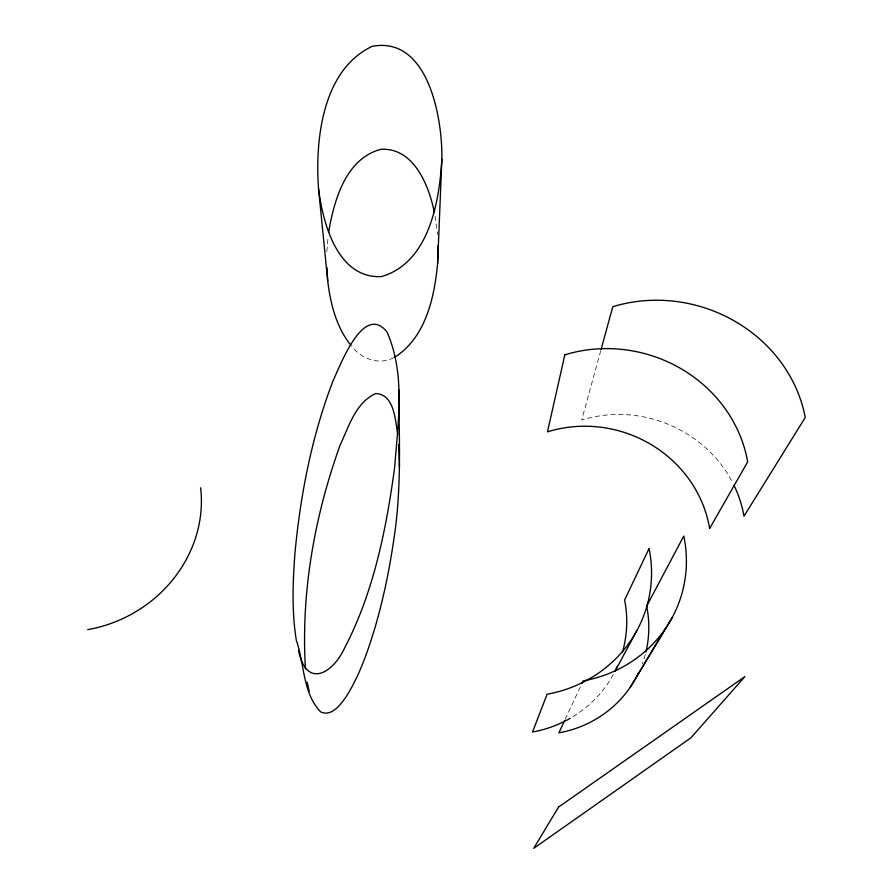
<?xml version="1.0" encoding="UTF-8"?>
<svg xmlns="http://www.w3.org/2000/svg" width="893" height="893" viewBox="0 0 893 893"><rect width="100%" height="100%" fill="white"/><g stroke="black" fill="none" stroke-linecap="round" stroke-linejoin="round"><path stroke-width="0.67" stroke-dasharray="4.46 3.35" d="M326.849 251.592L328.122 236.567M600.732 350.703L581.689 420.056A122.665 114.985 19.9 0 1 732.84 483.001M565.224 719.256L580.818 685.857M393.69 357.658C379.257 365.617 361.219 358.752 351.753 346.317M435.137 216.251L437.503 234.591M645.271 654.524A114.014 109.627 20 0 1 642.402 663.655M613.335 674.405A118.535 114.248 16.6 0 1 571.33 717.659"/><path stroke-width="1.34" d="M398.613 389.806C399.338 439.78 401.616 490.101 393.78 539.696C389.482 569.522 383.331 599.103 374.904 628.036C367.581 651.912 359.444 675.945 345.892 697.087C340.4 704.711 331.638 716.9 320.777 711.978C302.627 693.593 304.491 663.577 296.309 640.27C291.654 611.18 292.759 581.544 295.036 552.287C300.561 493.773 312.07 435.438 333.156 380.451C340.166 366.03 363.272 302.615 386.937 331.872C405.768 374.178 397.999 422.836 394.628 467.552C386.267 529.292 373.743 591.936 344.798 647.648C332.531 674.081 306.277 688.849 298.485 650.394M394.762 357.2C425.682 337.476 434.444 297.548 437.626 263.39L441.856 159.11C442.627 119.104 428.595 35.91 372.325 46.302C322.295 69.721 314.95 140.156 318.555 188.903L327.731 280.96C330.466 303.687 336.281 327.229 350.949 345.357M441.856 159.11C439.434 201.796 429.075 262.598 381.534 276.584C337.509 278.862 322.886 223.261 318.555 188.903M437.626 263.39L438.016 245.687M328.602 232.414C334.004 200.612 345.491 158.764 380.786 149.332C413.894 147.233 429.02 185.8 434.411 212.646M601.101 349.375L612.821 306.69A144.99 133.224 17.4 0 1 805.252 417.466L743.992 516.165A122.665 114.985 19.9 0 0 734.024 485.39M564.644 720.495L558.873 732.863A114.014 109.627 20 0 0 638.662 672.596M581.968 683.379L583.118 680.901A131.595 124.92 16.7 0 0 683.77 536.046L646.677 606.079A114.014 109.627 20 0 1 645.929 651.901M615.299 670.755L636.899 630.514M630.313 687.141L665.519 628.527M636.151 677.564L672.195 617.576M307.192 682.252L309.179 691.439M397.865 434.791C395.186 420.793 394.673 394.382 375.797 393.523C355.604 402.43 348.817 426.832 340.043 445.25C314.47 516.5 300.785 593.119 305.462 668.89M327.731 280.96L326.838 267.275M398.747 444.379L399.472 467.006M200.635 487.801A131.226 120.923 -25.3 0 1 87.748 629.632M617.331 666.301A118.535 114.248 16.6 0 1 615.132 670.978M570.236 718.296A118.535 114.248 16.6 0 1 532.529 732.014L547.108 694.218A131.796 125.846 14.3 0 0 649.077 548.503L624.62 600.007A118.535 114.248 16.6 0 1 622.521 651.923M564.834 354.834L547.476 431.844A122.821 115.867 18.4 0 1 709.622 528.522L747.675 461.837A138.259 128.715 16.5 0 0 564.834 354.834M558.56 807.071L533.724 848.35L690.925 737.808L744.929 676.57L558.56 807.071"/></g></svg>
